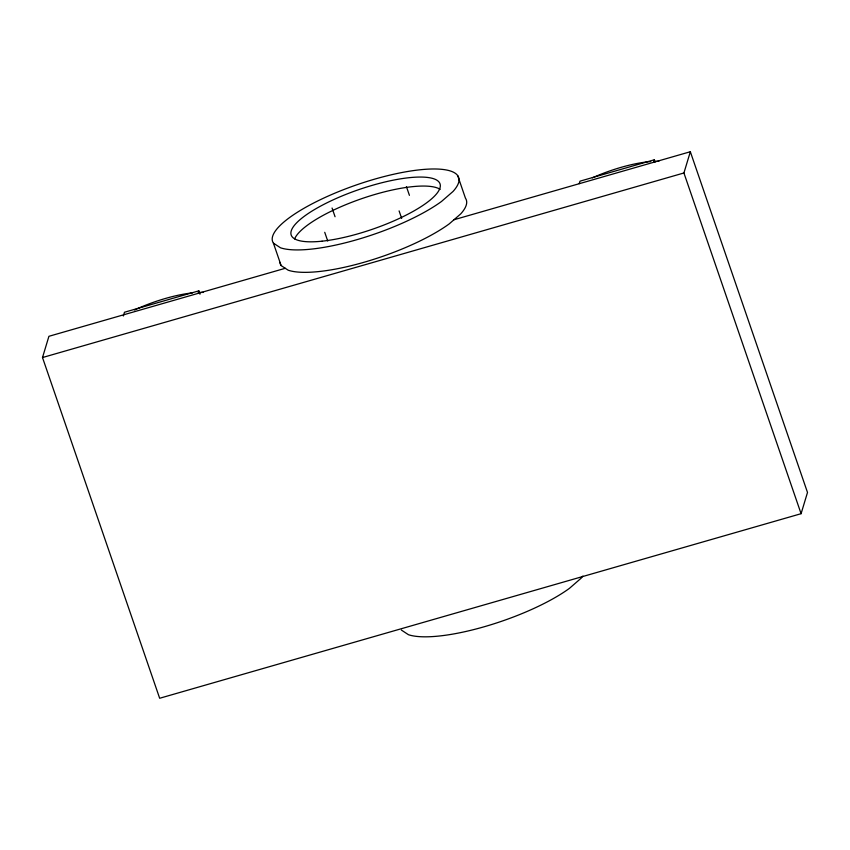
<?xml version="1.0" encoding="UTF-8"?>
<svg xmlns="http://www.w3.org/2000/svg" width="850" height="850" viewBox="0 0 850 850"><rect width="100%" height="100%" fill="white"/><g stroke="black" fill="none" stroke-linecap="round" stroke-linejoin="round"><path stroke-width="1.27" d="M453.985 219.746L690.338 151.736L807.5 492.458L801.082 513.697L159.662 698.264L42.5 357.542L48.917 336.303L285.271 268.292M123.346 315.987L124.472 312.248L198.847 290.849L200.005 294.217M198.093 293.346L198.847 290.849M579.222 183.674L579.976 181.178L654.351 159.779L655.116 162.021M653.597 162.276L654.351 159.779M801.082 513.697L683.921 172.975L690.338 151.736M42.5 357.542L683.921 172.975M273.413 243.153L280.5 247.796A98.366 26.191 -19 0 0 441.501 201.471L453.007 191.484A98.366 26.191 -19 0 0 374.744 179.116A98.366 26.191 -19 0 0 273.413 243.153L281.127 265.572L288.203 270.215A98.366 26.191 -19 0 0 449.214 223.89L460.711 213.892A98.366 26.191 -19 0 0 465.449 198.188L457.746 175.769M401.349 630.041L408.425 634.695A98.366 26.191 -19 0 0 569.436 588.359L580.933 578.372A98.366 26.191 -19 0 0 582.888 576.056M406.428 186.628L409.424 195.341M399.096 210.906L401.668 218.376M332.063 208.027L335.059 216.739M324.732 232.305L327.728 241.018M281.127 265.572A98.366 26.191 -19 0 1 279.926 262.363M134.481 310.006A59.022 15.714 -19 0 1 192.642 292.857M198.9 292.421A59.022 15.714 -19 0 1 203.32 292.432M592.376 177.841A59.022 15.714 -19 0 1 650.728 161.553M654.404 161.351A59.022 15.714 -19 0 1 658.824 161.362M294.621 238.914A78.689 20.953 -19 0 1 362.727 198.316A78.689 20.953 -19 0 1 440.172 189.369M322.054 241.188A78.689 20.953 -19 0 0 439.949 188.062A78.689 20.953 -19 0 0 334.741 199.134A78.689 20.953 -19 0 0 322.054 241.188"/></g></svg>
